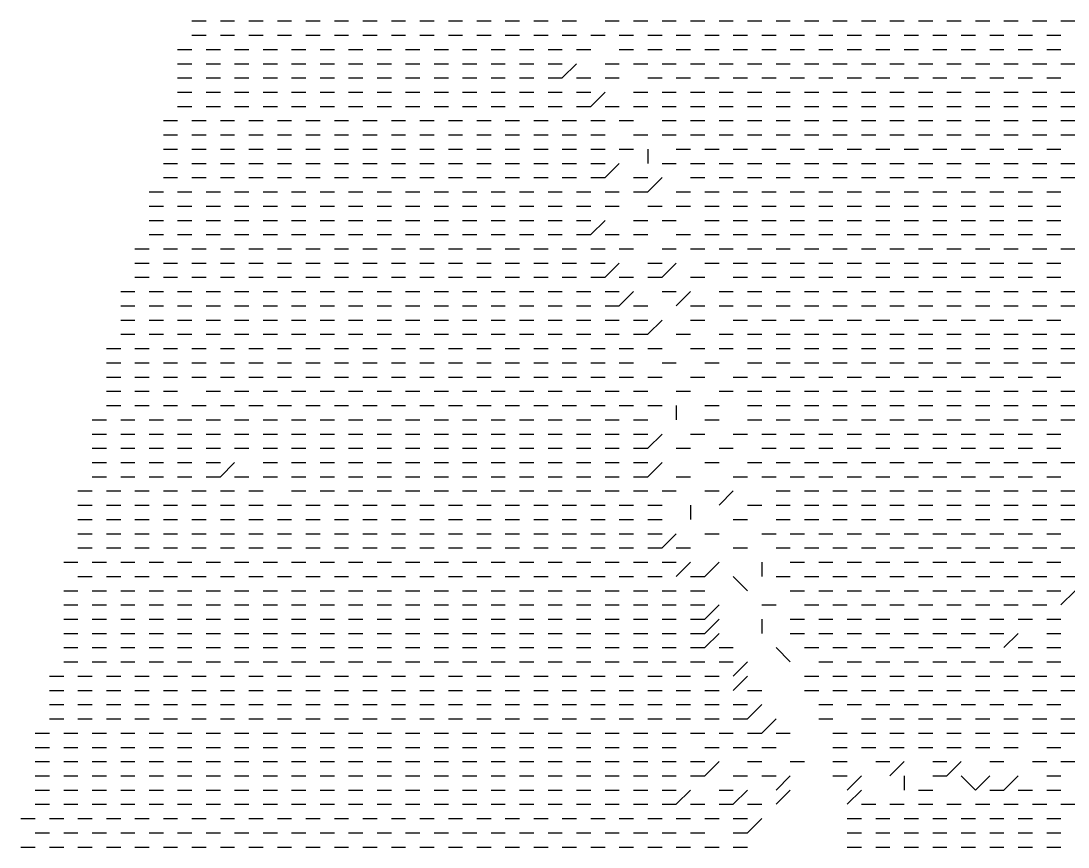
# Model space of a CAD drawing. Header units: metres. Extents: x 66 to 1116, y 3 to 705.
# Drawn here: x 66 to 286.5, y 3 to 177 of the extents above; entities that cross this region are included whole.
import ezdxf

# ---------------------------------------------------------------- set-up
doc = ezdxf.new("R2010")
doc.units = ezdxf.units.M

msp = doc.modelspace()

# ---------------------------------------------------------------- linework, layer by layer
at = {"color": 7}
for p, q in [((102, 177), (105, 177)), ((108, 177), (111, 177)), ((114, 177), (117, 177)), ((120, 177), (123, 177)), ((126, 177), (129, 177)), ((132, 177), (135, 177)), ((138, 177), (141, 177)), ((144, 177), (147, 177)), ((150, 177), (153, 177)), ((156, 177), (159, 177)), ((162, 177), (165, 177)), ((168, 177), (171, 177)), ((174, 177), (177, 177)), ((180, 177), (183, 177)), ((189, 177), (192, 177)), ((195, 177), (198, 177)), ((201, 177), (204, 177)), ((207, 177), (210, 177)), ((213, 177), (216, 177)), ((219, 177), (222, 177)), ((225, 177), (228, 177)), ((231, 177), (234, 177)), ((237, 177), (240, 177)), ((243, 177), (246, 177)), ((249, 177), (252, 177)), ((255, 177), (258, 177)), ((261, 177), (264, 177)), ((267, 177), (270, 177)), ((273, 177), (276, 177)), ((279, 177), (282, 177)), ((285, 177), (288, 177)), ((102, 174), (105, 174)), ((108, 174), (111, 174)), ((114, 174), (117, 174)), ((120, 174), (123, 174)), ((126, 174), (129, 174)), ((132, 174), (135, 174)), ((138, 174), (141, 174)), ((144, 174), (147, 174)), ((150, 174), (153, 174)), ((156, 174), (159, 174)), ((162, 174), (165, 174)), ((168, 174), (171, 174)), ((174, 174), (177, 174)), ((180, 174), (183, 174)), ((186, 174), (189, 174)), ((192, 174), (195, 174)), ((198, 174), (201, 174)), ((204, 174), (207, 174)), ((210, 174), (213, 174)), ((216, 174), (219, 174)), ((222, 174), (225, 174)), ((228, 174), (231, 174)), ((234, 174), (237, 174)), ((240, 174), (243, 174)), ((246, 174), (249, 174)), ((252, 174), (255, 174)), ((258, 174), (261, 174)), ((264, 174), (267, 174)), ((270, 174), (273, 174)), ((276, 174), (279, 174)), ((282, 174), (285, 174)), ((99, 171), (102, 171)), ((105, 171), (108, 171)), ((111, 171), (114, 171)), ((117, 171), (120, 171)), ((123, 171), (126, 171)), ((129, 171), (132, 171)), ((135, 171), (138, 171)), ((141, 171), (144, 171)), ((147, 171), (150, 171)), ((153, 171), (156, 171)), ((159, 171), (162, 171)), ((165, 171), (168, 171)), ((171, 171), (174, 171)), ((177, 171), (180, 171)), ((183, 171), (186, 171)), ((192, 171), (195, 171)), ((198, 171), (201, 171)), ((204, 171), (207, 171)), ((210, 171), (213, 171)), ((216, 171), (219, 171)), ((222, 171), (225, 171)), ((228, 171), (231, 171)), ((234, 171), (237, 171)), ((240, 171), (243, 171)), ((246, 171), (249, 171)), ((252, 171), (255, 171)), ((258, 171), (261, 171)), ((264, 171), (267, 171)), ((270, 171), (273, 171)), ((276, 171), (279, 171)), ((282, 171), (285, 171)), ((99, 168), (102, 168)), ((105, 168), (108, 168)), ((111, 168), (114, 168)), ((117, 168), (120, 168)), ((123, 168), (126, 168)), ((129, 168), (132, 168)), ((135, 168), (138, 168)), ((141, 168), (144, 168)), ((147, 168), (150, 168)), ((153, 168), (156, 168)), ((159, 168), (162, 168)), ((165, 168), (168, 168)), ((171, 168), (174, 168)), ((177, 168), (180, 168)), ((183, 168), (180, 165)), ((189, 168), (192, 168)), ((195, 168), (198, 168)), ((201, 168), (204, 168)), ((207, 168), (210, 168)), ((213, 168), (216, 168)), ((219, 168), (222, 168)), ((225, 168), (228, 168)), ((231, 168), (234, 168)), ((237, 168), (240, 168)), ((243, 168), (246, 168)), ((249, 168), (252, 168)), ((255, 168), (258, 168)), ((261, 168), (264, 168)), ((267, 168), (270, 168)), ((273, 168), (276, 168)), ((279, 168), (282, 168)), ((285, 168), (288, 168)), ((99, 165), (102, 165)), ((105, 165), (108, 165)), ((111, 165), (114, 165)), ((117, 165), (120, 165)), ((123, 165), (126, 165)), ((129, 165), (132, 165)), ((135, 165), (138, 165)), ((141, 165), (144, 165)), ((147, 165), (150, 165)), ((153, 165), (156, 165)), ((159, 165), (162, 165)), ((165, 165), (168, 165)), ((171, 165), (174, 165)), ((177, 165), (180, 165)), ((183, 165), (186, 165)), ((189, 165), (192, 165)), ((198, 165), (201, 165)), ((204, 165), (207, 165)), ((210, 165), (213, 165)), ((216, 165), (219, 165)), ((222, 165), (225, 165)), ((228, 165), (231, 165)), ((234, 165), (237, 165)), ((240, 165), (243, 165)), ((246, 165), (249, 165)), ((252, 165), (255, 165)), ((258, 165), (261, 165)), ((264, 165), (267, 165)), ((270, 165), (273, 165)), ((276, 165), (279, 165)), ((282, 165), (285, 165)), ((99, 162), (102, 162)), ((105, 162), (108, 162)), ((111, 162), (114, 162)), ((117, 162), (120, 162)), ((123, 162), (126, 162)), ((129, 162), (132, 162)), ((135, 162), (138, 162)), ((141, 162), (144, 162)), ((147, 162), (150, 162)), ((153, 162), (156, 162)), ((159, 162), (162, 162)), ((165, 162), (168, 162)), ((171, 162), (174, 162)), ((177, 162), (180, 162)), ((183, 162), (186, 162)), ((189, 162), (186, 159)), ((195, 162), (198, 162)), ((201, 162), (204, 162)), ((207, 162), (210, 162)), ((213, 162), (216, 162)), ((219, 162), (222, 162)), ((225, 162), (228, 162)), ((231, 162), (234, 162)), ((237, 162), (240, 162)), ((243, 162), (246, 162)), ((249, 162), (252, 162)), ((255, 162), (258, 162)), ((261, 162), (264, 162)), ((267, 162), (270, 162)), ((273, 162), (276, 162)), ((279, 162), (282, 162)), ((285, 162), (288, 162)), ((99, 159), (102, 159)), ((105, 159), (108, 159)), ((111, 159), (114, 159)), ((117, 159), (120, 159)), ((123, 159), (126, 159)), ((129, 159), (132, 159)), ((135, 159), (138, 159)), ((141, 159), (144, 159)), ((147, 159), (150, 159)), ((153, 159), (156, 159)), ((159, 159), (162, 159)), ((165, 159), (168, 159)), ((171, 159), (174, 159)), ((177, 159), (180, 159)), ((183, 159), (186, 159)), ((189, 159), (192, 159)), ((195, 159), (198, 159)), ((201, 159), (204, 159)), ((207, 159), (210, 159)), ((213, 159), (216, 159)), ((219, 159), (222, 159)), ((225, 159), (228, 159)), ((231, 159), (234, 159)), ((237, 159), (240, 159)), ((243, 159), (246, 159)), ((249, 159), (252, 159)), ((255, 159), (258, 159)), ((261, 159), (264, 159)), ((267, 159), (270, 159)), ((273, 159), (276, 159)), ((279, 159), (282, 159)), ((285, 159), (288, 159)), ((96, 156), (99, 156)), ((102, 156), (105, 156)), ((108, 156), (111, 156)), ((114, 156), (117, 156)), ((120, 156), (123, 156)), ((126, 156), (129, 156)), ((132, 156), (135, 156)), ((138, 156), (141, 156)), ((144, 156), (147, 156)), ((150, 156), (153, 156)), ((156, 156), (159, 156)), ((162, 156), (165, 156)), ((168, 156), (171, 156)), ((174, 156), (177, 156)), ((180, 156), (183, 156)), ((186, 156), (189, 156)), ((192, 156), (195, 156)), ((201, 156), (204, 156)), ((207, 156), (210, 156)), ((213, 156), (216, 156)), ((219, 156), (222, 156)), ((225, 156), (228, 156)), ((231, 156), (234, 156)), ((237, 156), (240, 156)), ((243, 156), (246, 156)), ((249, 156), (252, 156)), ((255, 156), (258, 156)), ((261, 156), (264, 156)), ((267, 156), (270, 156)), ((273, 156), (276, 156)), ((279, 156), (282, 156)), ((285, 156), (288, 156)), ((96, 153), (99, 153)), ((102, 153), (105, 153)), ((108, 153), (111, 153)), ((114, 153), (117, 153)), ((120, 153), (123, 153)), ((126, 153), (129, 153)), ((132, 153), (135, 153)), ((138, 153), (141, 153)), ((144, 153), (147, 153)), ((150, 153), (153, 153)), ((156, 153), (159, 153)), ((162, 153), (165, 153)), ((168, 153), (171, 153)), ((174, 153), (177, 153)), ((180, 153), (183, 153)), ((186, 153), (189, 153)), ((195, 153), (198, 153)), ((201, 153), (204, 153)), ((207, 153), (210, 153)), ((213, 153), (216, 153)), ((219, 153), (222, 153)), ((225, 153), (228, 153)), ((231, 153), (234, 153)), ((237, 153), (240, 153)), ((243, 153), (246, 153)), ((249, 153), (252, 153)), ((255, 153), (258, 153)), ((261, 153), (264, 153)), ((267, 153), (270, 153)), ((273, 153), (276, 153)), ((279, 153), (282, 153)), ((285, 153), (288, 153)), ((96, 150), (99, 150)), ((102, 150), (105, 150)), ((108, 150), (111, 150)), ((114, 150), (117, 150)), ((120, 150), (123, 150)), ((126, 150), (129, 150)), ((132, 150), (135, 150)), ((138, 150), (141, 150)), ((144, 150), (147, 150)), ((150, 150), (153, 150)), ((156, 150), (159, 150)), ((162, 150), (165, 150)), ((168, 150), (171, 150)), ((174, 150), (177, 150)), ((180, 150), (183, 150)), ((186, 150), (189, 150)), ((192, 150), (195, 150)), ((198, 150), (198, 147)), ((204, 150), (207, 150)), ((210, 150), (213, 150)), ((216, 150), (219, 150)), ((222, 150), (225, 150)), ((228, 150), (231, 150)), ((234, 150), (237, 150)), ((240, 150), (243, 150)), ((246, 150), (249, 150)), ((252, 150), (255, 150)), ((258, 150), (261, 150)), ((264, 150), (267, 150)), ((270, 150), (273, 150)), ((276, 150), (279, 150)), ((282, 150), (285, 150)), ((96, 147), (99, 147)), ((102, 147), (105, 147)), ((108, 147), (111, 147)), ((114, 147), (117, 147)), ((120, 147), (123, 147)), ((126, 147), (129, 147)), ((132, 147), (135, 147)), ((138, 147), (141, 147)), ((144, 147), (147, 147)), ((150, 147), (153, 147)), ((156, 147), (159, 147)), ((162, 147), (165, 147)), ((168, 147), (171, 147)), ((174, 147), (177, 147)), ((180, 147), (183, 147)), ((186, 147), (189, 147)), ((192, 147), (189, 144)), ((201, 147), (204, 147)), ((207, 147), (210, 147)), ((213, 147), (216, 147)), ((219, 147), (222, 147)), ((225, 147), (228, 147)), ((231, 147), (234, 147)), ((237, 147), (240, 147)), ((243, 147), (246, 147)), ((249, 147), (252, 147)), ((255, 147), (258, 147)), ((261, 147), (264, 147)), ((267, 147), (270, 147)), ((273, 147), (276, 147)), ((279, 147), (282, 147)), ((285, 147), (288, 147)), ((96, 144), (99, 144)), ((102, 144), (105, 144)), ((108, 144), (111, 144)), ((114, 144), (117, 144)), ((120, 144), (123, 144)), ((126, 144), (129, 144)), ((132, 144), (135, 144)), ((138, 144), (141, 144)), ((144, 144), (147, 144)), ((150, 144), (153, 144)), ((156, 144), (159, 144)), ((162, 144), (165, 144)), ((168, 144), (171, 144)), ((174, 144), (177, 144)), ((180, 144), (183, 144)), ((186, 144), (189, 144)), ((195, 144), (198, 144)), ((201, 144), (198, 141)), ((207, 144), (210, 144)), ((213, 144), (216, 144)), ((219, 144), (222, 144)), ((225, 144), (228, 144)), ((231, 144), (234, 144)), ((237, 144), (240, 144)), ((243, 144), (246, 144)), ((249, 144), (252, 144)), ((255, 144), (258, 144)), ((261, 144), (264, 144)), ((267, 144), (270, 144)), ((273, 144), (276, 144)), ((279, 144), (282, 144)), ((285, 144), (288, 144)), ((93, 141), (96, 141)), ((99, 141), (102, 141)), ((105, 141), (108, 141)), ((111, 141), (114, 141)), ((117, 141), (120, 141)), ((123, 141), (126, 141)), ((129, 141), (132, 141)), ((135, 141), (138, 141)), ((141, 141), (144, 141)), ((147, 141), (150, 141)), ((153, 141), (156, 141)), ((159, 141), (162, 141)), ((165, 141), (168, 141)), ((171, 141), (174, 141)), ((177, 141), (180, 141)), ((183, 141), (186, 141)), ((189, 141), (192, 141)), ((195, 141), (198, 141)), ((204, 141), (207, 141)), ((210, 141), (213, 141)), ((216, 141), (219, 141)), ((222, 141), (225, 141)), ((228, 141), (231, 141)), ((234, 141), (237, 141)), ((240, 141), (243, 141)), ((246, 141), (249, 141)), ((252, 141), (255, 141)), ((258, 141), (261, 141)), ((264, 141), (267, 141)), ((270, 141), (273, 141)), ((276, 141), (279, 141)), ((282, 141), (285, 141)), ((93, 138), (96, 138)), ((99, 138), (102, 138)), ((105, 138), (108, 138)), ((111, 138), (114, 138)), ((117, 138), (120, 138)), ((123, 138), (126, 138)), ((129, 138), (132, 138)), ((135, 138), (138, 138)), ((141, 138), (144, 138)), ((147, 138), (150, 138)), ((153, 138), (156, 138)), ((159, 138), (162, 138)), ((165, 138), (168, 138)), ((171, 138), (174, 138)), ((177, 138), (180, 138)), ((183, 138), (186, 138)), ((189, 138), (192, 138)), ((198, 138), (201, 138)), ((204, 138), (207, 138)), ((210, 138), (213, 138)), ((216, 138), (219, 138)), ((222, 138), (225, 138)), ((228, 138), (231, 138)), ((234, 138), (237, 138)), ((240, 138), (243, 138)), ((246, 138), (249, 138)), ((252, 138), (255, 138)), ((258, 138), (261, 138)), ((264, 138), (267, 138)), ((270, 138), (273, 138)), ((276, 138), (279, 138)), ((282, 138), (285, 138)), ((93, 135), (96, 135)), ((99, 135), (102, 135)), ((105, 135), (108, 135)), ((111, 135), (114, 135)), ((117, 135), (120, 135)), ((123, 135), (126, 135)), ((129, 135), (132, 135)), ((135, 135), (138, 135)), ((141, 135), (144, 135)), ((147, 135), (150, 135)), ((153, 135), (156, 135)), ((159, 135), (162, 135)), ((165, 135), (168, 135)), ((171, 135), (174, 135)), ((177, 135), (180, 135)), ((183, 135), (186, 135)), ((189, 135), (186, 132)), ((195, 135), (198, 135)), ((201, 135), (204, 135)), ((210, 135), (213, 135)), ((216, 135), (219, 135)), ((222, 135), (225, 135)), ((228, 135), (231, 135)), ((234, 135), (237, 135)), ((240, 135), (243, 135)), ((246, 135), (249, 135)), ((252, 135), (255, 135)), ((258, 135), (261, 135)), ((264, 135), (267, 135)), ((270, 135), (273, 135)), ((276, 135), (279, 135)), ((282, 135), (285, 135)), ((93, 132), (96, 132)), ((99, 132), (102, 132)), ((105, 132), (108, 132)), ((111, 132), (114, 132)), ((117, 132), (120, 132)), ((123, 132), (126, 132)), ((129, 132), (132, 132)), ((135, 132), (138, 132)), ((141, 132), (144, 132)), ((147, 132), (150, 132)), ((153, 132), (156, 132)), ((159, 132), (162, 132)), ((165, 132), (168, 132)), ((171, 132), (174, 132)), ((177, 132), (180, 132)), ((183, 132), (186, 132)), ((189, 132), (192, 132)), ((195, 132), (198, 132)), ((204, 132), (207, 132)), ((210, 132), (213, 132)), ((216, 132), (219, 132)), ((222, 132), (225, 132)), ((228, 132), (231, 132)), ((234, 132), (237, 132)), ((240, 132), (243, 132)), ((246, 132), (249, 132)), ((252, 132), (255, 132)), ((258, 132), (261, 132)), ((264, 132), (267, 132)), ((270, 132), (273, 132)), ((276, 132), (279, 132)), ((282, 132), (285, 132)), ((90, 129), (93, 129)), ((96, 129), (99, 129)), ((102, 129), (105, 129)), ((108, 129), (111, 129)), ((114, 129), (117, 129)), ((120, 129), (123, 129)), ((126, 129), (129, 129)), ((132, 129), (135, 129)), ((138, 129), (141, 129)), ((144, 129), (147, 129)), ((150, 129), (153, 129)), ((156, 129), (159, 129)), ((162, 129), (165, 129)), ((168, 129), (171, 129)), ((174, 129), (177, 129)), ((180, 129), (183, 129)), ((186, 129), (189, 129)), ((192, 129), (195, 129)), ((201, 129), (204, 129)), ((207, 129), (210, 129)), ((213, 129), (216, 129)), ((219, 129), (222, 129)), ((225, 129), (228, 129)), ((231, 129), (234, 129)), ((237, 129), (240, 129)), ((243, 129), (246, 129)), ((249, 129), (252, 129)), ((255, 129), (258, 129)), ((261, 129), (264, 129)), ((267, 129), (270, 129)), ((273, 129), (276, 129)), ((279, 129), (282, 129)), ((285, 129), (288, 129)), ((90, 126), (93, 126)), ((96, 126), (99, 126)), ((102, 126), (105, 126)), ((108, 126), (111, 126)), ((114, 126), (117, 126)), ((120, 126), (123, 126)), ((126, 126), (129, 126)), ((132, 126), (135, 126)), ((138, 126), (141, 126)), ((144, 126), (147, 126)), ((150, 126), (153, 126)), ((156, 126), (159, 126)), ((162, 126), (165, 126)), ((168, 126), (171, 126)), ((174, 126), (177, 126)), ((180, 126), (183, 126)), ((186, 126), (189, 126)), ((192, 126), (189, 123)), ((198, 126), (201, 126)), ((204, 126), (201, 123)), ((210, 126), (213, 126)), ((216, 126), (219, 126)), ((222, 126), (225, 126)), ((228, 126), (231, 126)), ((234, 126), (237, 126)), ((240, 126), (243, 126)), ((246, 126), (249, 126)), ((252, 126), (255, 126)), ((258, 126), (261, 126)), ((264, 126), (267, 126)), ((270, 126), (273, 126)), ((276, 126), (279, 126)), ((282, 126), (285, 126)), ((90, 123), (93, 123)), ((96, 123), (99, 123)), ((102, 123), (105, 123)), ((108, 123), (111, 123)), ((114, 123), (117, 123)), ((120, 123), (123, 123)), ((126, 123), (129, 123)), ((132, 123), (135, 123)), ((138, 123), (141, 123)), ((144, 123), (147, 123)), ((150, 123), (153, 123)), ((156, 123), (159, 123)), ((162, 123), (165, 123)), ((168, 123), (171, 123)), ((174, 123), (177, 123)), ((180, 123), (183, 123)), ((186, 123), (189, 123)), ((192, 123), (195, 123)), ((198, 123), (201, 123)), ((207, 123), (210, 123)), ((216, 123), (219, 123)), ((222, 123), (225, 123)), ((228, 123), (231, 123)), ((234, 123), (237, 123)), ((240, 123), (243, 123)), ((246, 123), (249, 123)), ((252, 123), (255, 123)), ((258, 123), (261, 123)), ((264, 123), (267, 123)), ((270, 123), (273, 123)), ((276, 123), (279, 123)), ((282, 123), (285, 123)), ((87, 120), (90, 120)), ((93, 120), (96, 120)), ((99, 120), (102, 120)), ((105, 120), (108, 120)), ((111, 120), (114, 120)), ((117, 120), (120, 120)), ((123, 120), (126, 120)), ((129, 120), (132, 120)), ((135, 120), (138, 120)), ((141, 120), (144, 120)), ((147, 120), (150, 120)), ((153, 120), (156, 120)), ((159, 120), (162, 120)), ((165, 120), (168, 120)), ((171, 120), (174, 120)), ((177, 120), (180, 120)), ((183, 120), (186, 120)), ((189, 120), (192, 120)), ((195, 120), (192, 117)), ((201, 120), (204, 120)), ((207, 120), (204, 117)), ((213, 120), (216, 120)), ((219, 120), (222, 120)), ((225, 120), (228, 120)), ((231, 120), (234, 120)), ((237, 120), (240, 120)), ((243, 120), (246, 120)), ((249, 120), (252, 120)), ((255, 120), (258, 120)), ((261, 120), (264, 120)), ((267, 120), (270, 120)), ((273, 120), (276, 120)), ((279, 120), (282, 120)), ((285, 120), (288, 120)), ((87, 117), (90, 117)), ((93, 117), (96, 117)), ((99, 117), (102, 117)), ((105, 117), (108, 117)), ((111, 117), (114, 117)), ((117, 117), (120, 117)), ((123, 117), (126, 117)), ((129, 117), (132, 117)), ((135, 117), (138, 117)), ((141, 117), (144, 117)), ((147, 117), (150, 117)), ((153, 117), (156, 117)), ((159, 117), (162, 117)), ((165, 117), (168, 117)), ((171, 117), (174, 117)), ((177, 117), (180, 117)), ((183, 117), (186, 117)), ((189, 117), (192, 117)), ((195, 117), (198, 117)), ((207, 117), (210, 117)), ((213, 117), (216, 117)), ((219, 117), (222, 117)), ((225, 117), (228, 117)), ((231, 117), (234, 117)), ((237, 117), (240, 117)), ((243, 117), (246, 117)), ((249, 117), (252, 117)), ((255, 117), (258, 117)), ((261, 117), (264, 117)), ((267, 117), (270, 117)), ((273, 117), (276, 117)), ((279, 117), (282, 117)), ((285, 117), (288, 117)), ((87, 114), (90, 114)), ((93, 114), (96, 114)), ((99, 114), (102, 114)), ((105, 114), (108, 114)), ((111, 114), (114, 114)), ((117, 114), (120, 114)), ((123, 114), (126, 114)), ((129, 114), (132, 114)), ((135, 114), (138, 114)), ((141, 114), (144, 114)), ((147, 114), (150, 114)), ((153, 114), (156, 114)), ((159, 114), (162, 114)), ((165, 114), (168, 114)), ((171, 114), (174, 114)), ((177, 114), (180, 114)), ((183, 114), (186, 114)), ((189, 114), (192, 114)), ((195, 114), (198, 114)), ((201, 114), (198, 111)), ((207, 114), (210, 114)), ((216, 114), (219, 114)), ((222, 114), (225, 114)), ((228, 114), (231, 114)), ((234, 114), (237, 114)), ((240, 114), (243, 114)), ((246, 114), (249, 114)), ((252, 114), (255, 114)), ((258, 114), (261, 114)), ((264, 114), (267, 114)), ((270, 114), (273, 114)), ((276, 114), (279, 114)), ((282, 114), (285, 114)), ((87, 111), (90, 111)), ((93, 111), (96, 111)), ((99, 111), (102, 111)), ((105, 111), (108, 111)), ((111, 111), (114, 111)), ((117, 111), (120, 111)), ((123, 111), (126, 111)), ((129, 111), (132, 111)), ((135, 111), (138, 111)), ((141, 111), (144, 111)), ((147, 111), (150, 111)), ((153, 111), (156, 111)), ((159, 111), (162, 111)), ((165, 111), (168, 111)), ((171, 111), (174, 111)), ((177, 111), (180, 111)), ((183, 111), (186, 111)), ((189, 111), (192, 111)), ((195, 111), (198, 111)), ((204, 111), (207, 111)), ((213, 111), (216, 111)), ((219, 111), (222, 111)), ((225, 111), (228, 111)), ((231, 111), (234, 111)), ((237, 111), (240, 111)), ((243, 111), (246, 111)), ((249, 111), (252, 111)), ((255, 111), (258, 111)), ((261, 111), (264, 111)), ((267, 111), (270, 111)), ((273, 111), (276, 111)), ((279, 111), (282, 111)), ((285, 111), (288, 111)), ((84, 108), (87, 108)), ((90, 108), (93, 108)), ((96, 108), (99, 108)), ((102, 108), (105, 108)), ((108, 108), (111, 108)), ((114, 108), (117, 108)), ((120, 108), (123, 108)), ((126, 108), (129, 108)), ((132, 108), (135, 108)), ((138, 108), (141, 108)), ((144, 108), (147, 108)), ((150, 108), (153, 108)), ((156, 108), (159, 108)), ((162, 108), (165, 108)), ((168, 108), (171, 108)), ((174, 108), (177, 108)), ((180, 108), (183, 108)), ((186, 108), (189, 108)), ((192, 108), (195, 108)), ((198, 108), (201, 108)), ((207, 108), (210, 108)), ((213, 108), (216, 108)), ((219, 108), (222, 108)), ((225, 108), (228, 108)), ((231, 108), (234, 108)), ((237, 108), (240, 108)), ((243, 108), (246, 108)), ((249, 108), (252, 108)), ((255, 108), (258, 108)), ((261, 108), (264, 108)), ((267, 108), (270, 108)), ((273, 108), (276, 108)), ((279, 108), (282, 108)), ((285, 108), (288, 108)), ((84, 105), (87, 105)), ((90, 105), (93, 105)), ((96, 105), (99, 105)), ((102, 105), (105, 105)), ((108, 105), (111, 105)), ((114, 105), (117, 105)), ((120, 105), (123, 105)), ((126, 105), (129, 105)), ((132, 105), (135, 105)), ((138, 105), (141, 105)), ((144, 105), (147, 105)), ((150, 105), (153, 105)), ((156, 105), (159, 105)), ((162, 105), (165, 105)), ((168, 105), (171, 105)), ((174, 105), (177, 105)), ((180, 105), (183, 105)), ((186, 105), (189, 105)), ((192, 105), (195, 105)), ((201, 105), (204, 105)), ((210, 105), (213, 105)), ((219, 105), (222, 105)), ((225, 105), (228, 105)), ((231, 105), (234, 105)), ((237, 105), (240, 105)), ((243, 105), (246, 105)), ((249, 105), (252, 105)), ((255, 105), (258, 105)), ((261, 105), (264, 105)), ((267, 105), (270, 105)), ((273, 105), (276, 105)), ((279, 105), (282, 105)), ((285, 105), (288, 105)), ((84, 102), (87, 102)), ((90, 102), (93, 102)), ((96, 102), (99, 102)), ((102, 102), (105, 102)), ((108, 102), (111, 102)), ((114, 102), (117, 102)), ((120, 102), (123, 102)), ((126, 102), (129, 102)), ((132, 102), (135, 102)), ((138, 102), (141, 102)), ((144, 102), (147, 102)), ((150, 102), (153, 102)), ((156, 102), (159, 102)), ((162, 102), (165, 102)), ((168, 102), (171, 102)), ((174, 102), (177, 102)), ((180, 102), (183, 102)), ((186, 102), (189, 102)), ((192, 102), (195, 102)), ((198, 102), (201, 102)), ((207, 102), (210, 102)), ((216, 102), (219, 102)), ((222, 102), (225, 102)), ((228, 102), (231, 102)), ((234, 102), (237, 102)), ((240, 102), (243, 102)), ((246, 102), (249, 102)), ((252, 102), (255, 102)), ((258, 102), (261, 102)), ((264, 102), (267, 102)), ((270, 102), (273, 102)), ((276, 102), (279, 102)), ((282, 102), (285, 102)), ((84, 99), (87, 99)), ((90, 99), (93, 99)), ((96, 99), (99, 99)), ((105, 99), (108, 99)), ((111, 99), (114, 99)), ((117, 99), (120, 99)), ((123, 99), (126, 99)), ((129, 99), (132, 99)), ((135, 99), (138, 99)), ((141, 99), (144, 99)), ((147, 99), (150, 99)), ((153, 99), (156, 99)), ((159, 99), (162, 99)), ((165, 99), (168, 99)), ((171, 99), (174, 99)), ((177, 99), (180, 99)), ((183, 99), (186, 99)), ((189, 99), (192, 99)), ((195, 99), (198, 99)), ((204, 99), (207, 99)), ((213, 99), (216, 99)), ((219, 99), (222, 99)), ((225, 99), (228, 99)), ((231, 99), (234, 99)), ((237, 99), (240, 99)), ((243, 99), (246, 99)), ((249, 99), (252, 99)), ((255, 99), (258, 99)), ((261, 99), (264, 99)), ((267, 99), (270, 99)), ((273, 99), (276, 99)), ((279, 99), (282, 99)), ((285, 99), (288, 99)), ((84, 96), (87, 96)), ((90, 96), (93, 96)), ((96, 96), (99, 96)), ((102, 96), (105, 96)), ((108, 96), (111, 96)), ((114, 96), (117, 96)), ((120, 96), (123, 96)), ((126, 96), (129, 96)), ((132, 96), (135, 96)), ((138, 96), (141, 96)), ((144, 96), (147, 96)), ((150, 96), (153, 96)), ((156, 96), (159, 96)), ((162, 96), (165, 96)), ((168, 96), (171, 96)), ((174, 96), (177, 96)), ((180, 96), (183, 96)), ((186, 96), (189, 96)), ((192, 96), (195, 96)), ((198, 96), (201, 96)), ((204, 96), (204, 93)), ((210, 96), (213, 96)), ((219, 96), (222, 96)), ((225, 96), (228, 96)), ((231, 96), (234, 96)), ((237, 96), (240, 96)), ((243, 96), (246, 96)), ((249, 96), (252, 96)), ((255, 96), (258, 96)), ((261, 96), (264, 96)), ((267, 96), (270, 96)), ((273, 96), (276, 96)), ((279, 96), (282, 96)), ((285, 96), (288, 96)), ((81, 93), (84, 93)), ((87, 93), (90, 93)), ((93, 93), (96, 93)), ((99, 93), (102, 93)), ((105, 93), (108, 93)), ((111, 93), (114, 93)), ((117, 93), (120, 93)), ((123, 93), (126, 93)), ((129, 93), (132, 93)), ((135, 93), (138, 93)), ((141, 93), (144, 93)), ((147, 93), (150, 93)), ((153, 93), (156, 93)), ((159, 93), (162, 93)), ((165, 93), (168, 93)), ((171, 93), (174, 93)), ((177, 93), (180, 93)), ((183, 93), (186, 93)), ((189, 93), (192, 93)), ((195, 93), (198, 93)), ((210, 93), (213, 93)), ((219, 93), (222, 93)), ((225, 93), (228, 93)), ((231, 93), (234, 93)), ((237, 93), (240, 93)), ((243, 93), (246, 93)), ((249, 93), (252, 93)), ((255, 93), (258, 93)), ((261, 93), (264, 93)), ((267, 93), (270, 93)), ((273, 93), (276, 93)), ((279, 93), (282, 93)), ((285, 93), (288, 93)), ((81, 90), (84, 90)), ((87, 90), (90, 90)), ((93, 90), (96, 90)), ((99, 90), (102, 90)), ((105, 90), (108, 90)), ((111, 90), (114, 90)), ((117, 90), (120, 90)), ((123, 90), (126, 90)), ((129, 90), (132, 90)), ((135, 90), (138, 90)), ((141, 90), (144, 90)), ((147, 90), (150, 90)), ((153, 90), (156, 90)), ((159, 90), (162, 90)), ((165, 90), (168, 90)), ((171, 90), (174, 90)), ((177, 90), (180, 90)), ((183, 90), (186, 90)), ((189, 90), (192, 90)), ((195, 90), (198, 90)), ((201, 90), (198, 87)), ((207, 90), (210, 90)), ((216, 90), (219, 90)), ((222, 90), (225, 90)), ((228, 90), (231, 90)), ((234, 90), (237, 90)), ((240, 90), (243, 90)), ((246, 90), (249, 90)), ((252, 90), (255, 90)), ((258, 90), (261, 90)), ((264, 90), (267, 90)), ((270, 90), (273, 90)), ((276, 90), (279, 90)), ((282, 90), (285, 90)), ((81, 87), (84, 87)), ((87, 87), (90, 87)), ((93, 87), (96, 87)), ((99, 87), (102, 87)), ((105, 87), (108, 87)), ((111, 87), (114, 87)), ((117, 87), (120, 87)), ((123, 87), (126, 87)), ((129, 87), (132, 87)), ((135, 87), (138, 87)), ((141, 87), (144, 87)), ((147, 87), (150, 87)), ((153, 87), (156, 87)), ((159, 87), (162, 87)), ((165, 87), (168, 87)), ((171, 87), (174, 87)), ((177, 87), (180, 87)), ((183, 87), (186, 87)), ((189, 87), (192, 87)), ((195, 87), (198, 87)), ((204, 87), (207, 87)), ((213, 87), (216, 87)), ((222, 87), (225, 87)), ((228, 87), (231, 87)), ((234, 87), (237, 87)), ((240, 87), (243, 87)), ((246, 87), (249, 87)), ((252, 87), (255, 87)), ((258, 87), (261, 87)), ((264, 87), (267, 87)), ((270, 87), (273, 87)), ((276, 87), (279, 87)), ((282, 87), (285, 87)), ((81, 84), (84, 84)), ((87, 84), (90, 84)), ((93, 84), (96, 84)), ((99, 84), (102, 84)), ((105, 84), (108, 84)), ((111, 84), (108, 81)), ((117, 84), (120, 84)), ((123, 84), (126, 84)), ((129, 84), (132, 84)), ((135, 84), (138, 84)), ((141, 84), (144, 84)), ((147, 84), (150, 84)), ((153, 84), (156, 84)), ((159, 84), (162, 84)), ((165, 84), (168, 84)), ((171, 84), (174, 84)), ((177, 84), (180, 84)), ((183, 84), (186, 84)), ((189, 84), (192, 84)), ((195, 84), (198, 84)), ((201, 84), (198, 81)), ((210, 84), (213, 84)), ((219, 84), (222, 84)), ((225, 84), (228, 84)), ((231, 84), (234, 84)), ((237, 84), (240, 84)), ((243, 84), (246, 84)), ((249, 84), (252, 84)), ((255, 84), (258, 84)), ((261, 84), (264, 84)), ((267, 84), (270, 84)), ((273, 84), (276, 84)), ((279, 84), (282, 84)), ((285, 84), (288, 84)), ((81, 81), (84, 81)), ((87, 81), (90, 81)), ((93, 81), (96, 81)), ((99, 81), (102, 81)), ((105, 81), (108, 81)), ((111, 81), (114, 81)), ((117, 81), (120, 81)), ((123, 81), (126, 81)), ((129, 81), (132, 81)), ((135, 81), (138, 81)), ((141, 81), (144, 81)), ((147, 81), (150, 81)), ((153, 81), (156, 81)), ((159, 81), (162, 81)), ((165, 81), (168, 81)), ((171, 81), (174, 81)), ((177, 81), (180, 81)), ((183, 81), (186, 81)), ((189, 81), (192, 81)), ((195, 81), (198, 81)), ((204, 81), (207, 81)), ((216, 81), (219, 81)), ((222, 81), (225, 81)), ((228, 81), (231, 81)), ((234, 81), (237, 81)), ((240, 81), (243, 81)), ((246, 81), (249, 81)), ((252, 81), (255, 81)), ((258, 81), (261, 81)), ((264, 81), (267, 81)), ((270, 81), (273, 81)), ((276, 81), (279, 81)), ((282, 81), (285, 81)), ((78, 78), (81, 78)), ((84, 78), (87, 78)), ((90, 78), (93, 78)), ((96, 78), (99, 78)), ((102, 78), (105, 78)), ((108, 78), (111, 78)), ((114, 78), (117, 78)), ((123, 78), (126, 78)), ((129, 78), (132, 78)), ((135, 78), (138, 78)), ((141, 78), (144, 78)), ((147, 78), (150, 78)), ((153, 78), (156, 78)), ((159, 78), (162, 78)), ((165, 78), (168, 78)), ((171, 78), (174, 78)), ((177, 78), (180, 78)), ((183, 78), (186, 78)), ((189, 78), (192, 78)), ((195, 78), (198, 78)), ((201, 78), (204, 78)), ((210, 78), (213, 78)), ((216, 78), (213, 75)), ((225, 78), (228, 78)), ((231, 78), (234, 78)), ((237, 78), (240, 78)), ((243, 78), (246, 78)), ((249, 78), (252, 78)), ((255, 78), (258, 78)), ((261, 78), (264, 78)), ((267, 78), (270, 78)), ((273, 78), (276, 78)), ((279, 78), (282, 78)), ((285, 78), (288, 78)), ((78, 75), (81, 75)), ((84, 75), (87, 75)), ((90, 75), (93, 75)), ((96, 75), (99, 75)), ((102, 75), (105, 75)), ((108, 75), (111, 75)), ((114, 75), (117, 75)), ((120, 75), (123, 75)), ((126, 75), (129, 75)), ((132, 75), (135, 75)), ((138, 75), (141, 75)), ((144, 75), (147, 75)), ((150, 75), (153, 75)), ((156, 75), (159, 75)), ((162, 75), (165, 75)), ((168, 75), (171, 75)), ((174, 75), (177, 75)), ((180, 75), (183, 75)), ((186, 75), (189, 75)), ((192, 75), (195, 75)), ((198, 75), (201, 75)), ((207, 75), (207, 72)), ((219, 75), (222, 75)), ((225, 75), (228, 75)), ((231, 75), (234, 75)), ((237, 75), (240, 75)), ((243, 75), (246, 75)), ((249, 75), (252, 75)), ((255, 75), (258, 75)), ((261, 75), (264, 75)), ((267, 75), (270, 75)), ((273, 75), (276, 75)), ((279, 75), (282, 75)), ((285, 75), (288, 75)), ((78, 72), (81, 72)), ((84, 72), (87, 72)), ((90, 72), (93, 72)), ((96, 72), (99, 72)), ((102, 72), (105, 72)), ((108, 72), (111, 72)), ((114, 72), (117, 72)), ((120, 72), (123, 72)), ((126, 72), (129, 72)), ((132, 72), (135, 72)), ((138, 72), (141, 72)), ((144, 72), (147, 72)), ((150, 72), (153, 72)), ((156, 72), (159, 72)), ((162, 72), (165, 72)), ((168, 72), (171, 72)), ((174, 72), (177, 72)), ((180, 72), (183, 72)), ((186, 72), (189, 72)), ((192, 72), (195, 72)), ((198, 72), (201, 72)), ((216, 72), (219, 72)), ((225, 72), (228, 72)), ((231, 72), (234, 72)), ((237, 72), (240, 72)), ((243, 72), (246, 72)), ((249, 72), (252, 72)), ((255, 72), (258, 72)), ((261, 72), (264, 72)), ((267, 72), (270, 72)), ((273, 72), (276, 72)), ((279, 72), (282, 72)), ((285, 72), (288, 72)), ((78, 69), (81, 69)), ((84, 69), (87, 69)), ((90, 69), (93, 69)), ((96, 69), (99, 69)), ((102, 69), (105, 69)), ((108, 69), (111, 69)), ((114, 69), (117, 69)), ((120, 69), (123, 69)), ((126, 69), (129, 69)), ((132, 69), (135, 69)), ((138, 69), (141, 69)), ((144, 69), (147, 69)), ((150, 69), (153, 69)), ((156, 69), (159, 69)), ((162, 69), (165, 69)), ((168, 69), (171, 69)), ((174, 69), (177, 69)), ((180, 69), (183, 69)), ((186, 69), (189, 69)), ((192, 69), (195, 69)), ((198, 69), (201, 69)), ((204, 69), (201, 66)), ((210, 69), (213, 69)), ((222, 69), (225, 69)), ((228, 69), (231, 69)), ((234, 69), (237, 69)), ((240, 69), (243, 69)), ((246, 69), (249, 69)), ((252, 69), (255, 69)), ((258, 69), (261, 69)), ((264, 69), (267, 69)), ((270, 69), (273, 69)), ((276, 69), (279, 69)), ((282, 69), (285, 69)), ((78, 66), (81, 66)), ((84, 66), (87, 66)), ((90, 66), (93, 66)), ((96, 66), (99, 66)), ((102, 66), (105, 66)), ((108, 66), (111, 66)), ((114, 66), (117, 66)), ((120, 66), (123, 66)), ((126, 66), (129, 66)), ((132, 66), (135, 66)), ((138, 66), (141, 66)), ((144, 66), (147, 66)), ((150, 66), (153, 66)), ((156, 66), (159, 66)), ((162, 66), (165, 66)), ((168, 66), (171, 66)), ((174, 66), (177, 66)), ((180, 66), (183, 66)), ((186, 66), (189, 66)), ((192, 66), (195, 66)), ((198, 66), (201, 66)), ((204, 66), (207, 66)), ((216, 66), (219, 66)), ((225, 66), (228, 66)), ((231, 66), (234, 66)), ((237, 66), (240, 66)), ((243, 66), (246, 66)), ((249, 66), (252, 66)), ((255, 66), (258, 66)), ((261, 66), (264, 66)), ((267, 66), (270, 66)), ((273, 66), (276, 66)), ((279, 66), (282, 66)), ((285, 66), (288, 66)), ((75, 63), (78, 63)), ((81, 63), (84, 63)), ((87, 63), (90, 63)), ((93, 63), (96, 63)), ((99, 63), (102, 63)), ((105, 63), (108, 63)), ((111, 63), (114, 63)), ((117, 63), (120, 63)), ((123, 63), (126, 63)), ((129, 63), (132, 63)), ((135, 63), (138, 63)), ((141, 63), (144, 63)), ((147, 63), (150, 63)), ((153, 63), (156, 63)), ((159, 63), (162, 63)), ((165, 63), (168, 63)), ((171, 63), (174, 63)), ((177, 63), (180, 63)), ((183, 63), (186, 63)), ((189, 63), (192, 63)), ((195, 63), (198, 63)), ((201, 63), (204, 63)), ((207, 63), (204, 60)), ((213, 63), (210, 60)), ((222, 63), (222, 60)), ((228, 63), (231, 63)), ((234, 63), (237, 63)), ((240, 63), (243, 63)), ((246, 63), (249, 63)), ((252, 63), (255, 63)), ((258, 63), (261, 63)), ((264, 63), (267, 63)), ((270, 63), (273, 63)), ((276, 63), (279, 63)), ((282, 63), (285, 63)), ((78, 60), (81, 60)), ((84, 60), (87, 60)), ((90, 60), (93, 60)), ((96, 60), (99, 60)), ((102, 60), (105, 60)), ((108, 60), (111, 60)), ((114, 60), (117, 60)), ((120, 60), (123, 60)), ((126, 60), (129, 60)), ((132, 60), (135, 60)), ((138, 60), (141, 60)), ((144, 60), (147, 60)), ((150, 60), (153, 60)), ((156, 60), (159, 60)), ((162, 60), (165, 60)), ((168, 60), (171, 60)), ((174, 60), (177, 60)), ((180, 60), (183, 60)), ((186, 60), (189, 60)), ((192, 60), (195, 60)), ((198, 60), (201, 60)), ((207, 60), (210, 60)), ((216, 60), (219, 57)), ((225, 60), (228, 60)), ((231, 60), (234, 60)), ((237, 60), (240, 60)), ((243, 60), (246, 60)), ((249, 60), (252, 60)), ((255, 60), (258, 60)), ((261, 60), (264, 60)), ((267, 60), (270, 60)), ((273, 60), (276, 60)), ((279, 60), (282, 60)), ((285, 60), (288, 60)), ((75, 57), (78, 57)), ((81, 57), (84, 57)), ((87, 57), (90, 57)), ((93, 57), (96, 57)), ((99, 57), (102, 57)), ((105, 57), (108, 57)), ((111, 57), (114, 57)), ((117, 57), (120, 57)), ((123, 57), (126, 57)), ((129, 57), (132, 57)), ((135, 57), (138, 57)), ((141, 57), (144, 57)), ((147, 57), (150, 57)), ((153, 57), (156, 57)), ((159, 57), (162, 57)), ((165, 57), (168, 57)), ((171, 57), (174, 57)), ((177, 57), (180, 57)), ((183, 57), (186, 57)), ((189, 57), (192, 57)), ((195, 57), (198, 57)), ((201, 57), (204, 57)), ((207, 57), (210, 57)), ((228, 57), (231, 57)), ((234, 57), (237, 57)), ((240, 57), (243, 57)), ((246, 57), (249, 57)), ((252, 57), (255, 57)), ((258, 57), (261, 57)), ((264, 57), (267, 57)), ((270, 57), (273, 57)), ((276, 57), (279, 57)), ((282, 57), (285, 57)), ((288, 57), (285, 54)), ((75, 54), (78, 54)), ((81, 54), (84, 54)), ((87, 54), (90, 54)), ((93, 54), (96, 54)), ((99, 54), (102, 54)), ((105, 54), (108, 54)), ((111, 54), (114, 54)), ((117, 54), (120, 54)), ((123, 54), (126, 54)), ((129, 54), (132, 54)), ((135, 54), (138, 54)), ((141, 54), (144, 54)), ((147, 54), (150, 54)), ((153, 54), (156, 54)), ((159, 54), (162, 54)), ((165, 54), (168, 54)), ((171, 54), (174, 54)), ((177, 54), (180, 54)), ((183, 54), (186, 54)), ((189, 54), (192, 54)), ((195, 54), (198, 54)), ((201, 54), (204, 54)), ((207, 54), (210, 54)), ((213, 54), (210, 51)), ((222, 54), (225, 54)), ((231, 54), (234, 54)), ((237, 54), (240, 54)), ((243, 54), (246, 54)), ((249, 54), (252, 54)), ((255, 54), (258, 54)), ((261, 54), (264, 54)), ((267, 54), (270, 54)), ((273, 54), (276, 54)), ((279, 54), (282, 54)), ((75, 51), (78, 51)), ((81, 51), (84, 51)), ((87, 51), (90, 51)), ((93, 51), (96, 51)), ((99, 51), (102, 51)), ((105, 51), (108, 51)), ((111, 51), (114, 51)), ((117, 51), (120, 51)), ((123, 51), (126, 51)), ((129, 51), (132, 51)), ((135, 51), (138, 51)), ((141, 51), (144, 51)), ((147, 51), (150, 51)), ((153, 51), (156, 51)), ((159, 51), (162, 51)), ((165, 51), (168, 51)), ((171, 51), (174, 51)), ((177, 51), (180, 51)), ((183, 51), (186, 51)), ((189, 51), (192, 51)), ((195, 51), (198, 51)), ((201, 51), (204, 51)), ((207, 51), (210, 51)), ((213, 51), (210, 48)), ((222, 51), (222, 48)), ((228, 51), (231, 51)), ((234, 51), (237, 51)), ((240, 51), (243, 51)), ((246, 51), (249, 51)), ((252, 51), (255, 51)), ((258, 51), (261, 51)), ((264, 51), (267, 51)), ((270, 51), (273, 51)), ((276, 51), (279, 51)), ((282, 51), (285, 51)), ((75, 48), (78, 48)), ((81, 48), (84, 48)), ((87, 48), (90, 48)), ((93, 48), (96, 48)), ((99, 48), (102, 48)), ((105, 48), (108, 48)), ((111, 48), (114, 48)), ((117, 48), (120, 48)), ((123, 48), (126, 48)), ((129, 48), (132, 48)), ((135, 48), (138, 48)), ((141, 48), (144, 48)), ((147, 48), (150, 48)), ((153, 48), (156, 48)), ((159, 48), (162, 48)), ((165, 48), (168, 48)), ((171, 48), (174, 48)), ((177, 48), (180, 48)), ((183, 48), (186, 48)), ((189, 48), (192, 48)), ((195, 48), (198, 48)), ((201, 48), (204, 48)), ((207, 48), (210, 48)), ((213, 48), (210, 45)), ((228, 48), (231, 48)), ((234, 48), (237, 48)), ((240, 48), (243, 48)), ((246, 48), (249, 48)), ((252, 48), (255, 48)), ((258, 48), (261, 48)), ((264, 48), (267, 48)), ((270, 48), (273, 48)), ((276, 48), (273, 45)), ((282, 48), (285, 48)), ((75, 45), (78, 45)), ((81, 45), (84, 45)), ((87, 45), (90, 45)), ((93, 45), (96, 45)), ((99, 45), (102, 45)), ((105, 45), (108, 45)), ((111, 45), (114, 45)), ((117, 45), (120, 45)), ((123, 45), (126, 45)), ((129, 45), (132, 45)), ((135, 45), (138, 45)), ((141, 45), (144, 45)), ((147, 45), (150, 45)), ((153, 45), (156, 45)), ((159, 45), (162, 45)), ((165, 45), (168, 45)), ((171, 45), (174, 45)), ((177, 45), (180, 45)), ((183, 45), (186, 45)), ((189, 45), (192, 45)), ((195, 45), (198, 45)), ((201, 45), (204, 45)), ((207, 45), (210, 45)), ((213, 45), (216, 45)), ((225, 45), (228, 42)), ((231, 45), (234, 45)), ((237, 45), (240, 45)), ((243, 45), (246, 45)), ((249, 45), (252, 45)), ((255, 45), (258, 45)), ((261, 45), (264, 45)), ((267, 45), (270, 45)), ((276, 45), (279, 45)), ((282, 45), (285, 45)), ((75, 42), (78, 42)), ((81, 42), (84, 42)), ((87, 42), (90, 42)), ((93, 42), (96, 42)), ((99, 42), (102, 42)), ((105, 42), (108, 42)), ((111, 42), (114, 42)), ((117, 42), (120, 42)), ((123, 42), (126, 42)), ((129, 42), (132, 42)), ((135, 42), (138, 42)), ((141, 42), (144, 42)), ((147, 42), (150, 42)), ((153, 42), (156, 42)), ((159, 42), (162, 42)), ((165, 42), (168, 42)), ((171, 42), (174, 42)), ((177, 42), (180, 42)), ((183, 42), (186, 42)), ((189, 42), (192, 42)), ((195, 42), (198, 42)), ((201, 42), (204, 42)), ((207, 42), (210, 42)), ((213, 42), (216, 42)), ((219, 42), (216, 39)), ((234, 42), (237, 42)), ((240, 42), (243, 42)), ((246, 42), (249, 42)), ((252, 42), (255, 42)), ((258, 42), (261, 42)), ((264, 42), (267, 42)), ((270, 42), (273, 42)), ((276, 42), (279, 42)), ((282, 42), (285, 42)), ((72, 39), (75, 39)), ((78, 39), (81, 39)), ((84, 39), (87, 39)), ((90, 39), (93, 39)), ((96, 39), (99, 39)), ((102, 39), (105, 39)), ((108, 39), (111, 39)), ((114, 39), (117, 39)), ((120, 39), (123, 39)), ((126, 39), (129, 39)), ((132, 39), (135, 39)), ((138, 39), (141, 39)), ((144, 39), (147, 39)), ((150, 39), (153, 39)), ((156, 39), (159, 39)), ((162, 39), (165, 39)), ((168, 39), (171, 39)), ((174, 39), (177, 39)), ((180, 39), (183, 39)), ((186, 39), (189, 39)), ((192, 39), (195, 39)), ((198, 39), (201, 39)), ((204, 39), (207, 39)), ((210, 39), (213, 39)), ((219, 39), (216, 36)), ((231, 39), (234, 39)), ((237, 39), (240, 39)), ((243, 39), (246, 39)), ((249, 39), (252, 39)), ((255, 39), (258, 39)), ((261, 39), (264, 39)), ((267, 39), (270, 39)), ((273, 39), (276, 39)), ((279, 39), (282, 39)), ((285, 39), (288, 39)), ((72, 36), (75, 36)), ((78, 36), (81, 36)), ((84, 36), (87, 36)), ((90, 36), (93, 36)), ((96, 36), (99, 36)), ((102, 36), (105, 36)), ((108, 36), (111, 36)), ((114, 36), (117, 36)), ((120, 36), (123, 36)), ((126, 36), (129, 36)), ((132, 36), (135, 36)), ((138, 36), (141, 36)), ((144, 36), (147, 36)), ((150, 36), (153, 36)), ((156, 36), (159, 36)), ((162, 36), (165, 36)), ((168, 36), (171, 36)), ((174, 36), (177, 36)), ((180, 36), (183, 36)), ((186, 36), (189, 36)), ((192, 36), (195, 36)), ((198, 36), (201, 36)), ((204, 36), (207, 36)), ((210, 36), (213, 36)), ((219, 36), (222, 36)), ((231, 36), (234, 36)), ((237, 36), (240, 36)), ((243, 36), (246, 36)), ((249, 36), (252, 36)), ((255, 36), (258, 36)), ((261, 36), (264, 36)), ((267, 36), (270, 36)), ((273, 36), (276, 36)), ((279, 36), (282, 36)), ((285, 36), (288, 36)), ((72, 33), (75, 33)), ((78, 33), (81, 33)), ((84, 33), (87, 33)), ((90, 33), (93, 33)), ((96, 33), (99, 33)), ((102, 33), (105, 33)), ((108, 33), (111, 33)), ((114, 33), (117, 33)), ((120, 33), (123, 33)), ((126, 33), (129, 33)), ((132, 33), (135, 33)), ((138, 33), (141, 33)), ((144, 33), (147, 33)), ((150, 33), (153, 33)), ((156, 33), (159, 33)), ((162, 33), (165, 33)), ((168, 33), (171, 33)), ((174, 33), (177, 33)), ((180, 33), (183, 33)), ((186, 33), (189, 33)), ((192, 33), (195, 33)), ((198, 33), (201, 33)), ((204, 33), (207, 33)), ((210, 33), (213, 33)), ((216, 33), (219, 33)), ((222, 33), (219, 30)), ((234, 33), (237, 33)), ((240, 33), (243, 33)), ((246, 33), (249, 33)), ((252, 33), (255, 33)), ((258, 33), (261, 33)), ((264, 33), (267, 33)), ((270, 33), (273, 33)), ((276, 33), (279, 33)), ((282, 33), (285, 33)), ((72, 30), (75, 30)), ((78, 30), (81, 30)), ((84, 30), (87, 30)), ((90, 30), (93, 30)), ((96, 30), (99, 30)), ((102, 30), (105, 30)), ((108, 30), (111, 30)), ((114, 30), (117, 30)), ((120, 30), (123, 30)), ((126, 30), (129, 30)), ((132, 30), (135, 30)), ((138, 30), (141, 30)), ((144, 30), (147, 30)), ((150, 30), (153, 30)), ((156, 30), (159, 30)), ((162, 30), (165, 30)), ((168, 30), (171, 30)), ((174, 30), (177, 30)), ((180, 30), (183, 30)), ((186, 30), (189, 30)), ((192, 30), (195, 30)), ((198, 30), (201, 30)), ((204, 30), (207, 30)), ((210, 30), (213, 30)), ((216, 30), (219, 30)), ((225, 30), (222, 27)), ((234, 30), (237, 30)), ((243, 30), (246, 30)), ((249, 30), (252, 30)), ((255, 30), (258, 30)), ((261, 30), (264, 30)), ((267, 30), (270, 30)), ((273, 30), (276, 30)), ((279, 30), (282, 30)), ((285, 30), (288, 30)), ((69, 27), (72, 27)), ((75, 27), (78, 27)), ((81, 27), (84, 27)), ((87, 27), (90, 27)), ((93, 27), (96, 27)), ((99, 27), (102, 27)), ((105, 27), (108, 27)), ((111, 27), (114, 27)), ((117, 27), (120, 27)), ((123, 27), (126, 27)), ((129, 27), (132, 27)), ((135, 27), (138, 27)), ((141, 27), (144, 27)), ((147, 27), (150, 27)), ((153, 27), (156, 27)), ((159, 27), (162, 27)), ((165, 27), (168, 27)), ((171, 27), (174, 27)), ((177, 27), (180, 27)), ((183, 27), (186, 27)), ((189, 27), (192, 27)), ((195, 27), (198, 27)), ((201, 27), (204, 27)), ((207, 27), (210, 27)), ((213, 27), (216, 27)), ((219, 27), (222, 27)), ((225, 27), (228, 27)), ((237, 27), (240, 27)), ((243, 27), (246, 27)), ((249, 27), (252, 27)), ((255, 27), (258, 27)), ((261, 27), (264, 27)), ((267, 27), (270, 27)), ((273, 27), (276, 27)), ((279, 27), (282, 27)), ((285, 27), (288, 27)), ((69, 24), (72, 24)), ((75, 24), (78, 24)), ((81, 24), (84, 24)), ((87, 24), (90, 24)), ((93, 24), (96, 24)), ((99, 24), (102, 24)), ((105, 24), (108, 24)), ((111, 24), (114, 24)), ((117, 24), (120, 24)), ((123, 24), (126, 24)), ((129, 24), (132, 24)), ((135, 24), (138, 24)), ((141, 24), (144, 24)), ((147, 24), (150, 24)), ((153, 24), (156, 24)), ((159, 24), (162, 24)), ((165, 24), (168, 24)), ((171, 24), (174, 24)), ((177, 24), (180, 24)), ((183, 24), (186, 24)), ((189, 24), (192, 24)), ((195, 24), (198, 24)), ((201, 24), (204, 24)), ((210, 24), (213, 24)), ((216, 24), (219, 24)), ((222, 24), (225, 24)), ((237, 24), (240, 24)), ((243, 24), (246, 24)), ((249, 24), (252, 24)), ((255, 24), (258, 24)), ((261, 24), (264, 24)), ((267, 24), (270, 24)), ((273, 24), (276, 24)), ((282, 24), (285, 24)), ((69, 21), (72, 21)), ((75, 21), (78, 21)), ((81, 21), (84, 21)), ((87, 21), (90, 21)), ((93, 21), (96, 21)), ((99, 21), (102, 21)), ((105, 21), (108, 21)), ((111, 21), (114, 21)), ((117, 21), (120, 21)), ((123, 21), (126, 21)), ((129, 21), (132, 21)), ((135, 21), (138, 21)), ((141, 21), (144, 21)), ((147, 21), (150, 21)), ((153, 21), (156, 21)), ((159, 21), (162, 21)), ((165, 21), (168, 21)), ((171, 21), (174, 21)), ((177, 21), (180, 21)), ((183, 21), (186, 21)), ((189, 21), (192, 21)), ((195, 21), (198, 21)), ((201, 21), (204, 21)), ((207, 21), (210, 21)), ((213, 21), (210, 18)), ((219, 21), (222, 21)), ((228, 21), (231, 21)), ((237, 21), (240, 21)), ((246, 21), (249, 21)), ((252, 21), (249, 18)), ((258, 21), (261, 21)), ((264, 21), (261, 18)), ((270, 21), (273, 21)), ((279, 21), (282, 21)), ((285, 21), (288, 21)), ((69, 18), (72, 18)), ((75, 18), (78, 18)), ((81, 18), (84, 18)), ((87, 18), (90, 18)), ((93, 18), (96, 18)), ((99, 18), (102, 18)), ((105, 18), (108, 18)), ((111, 18), (114, 18)), ((117, 18), (120, 18)), ((123, 18), (126, 18)), ((129, 18), (132, 18)), ((135, 18), (138, 18)), ((141, 18), (144, 18)), ((147, 18), (150, 18)), ((153, 18), (156, 18)), ((159, 18), (162, 18)), ((165, 18), (168, 18)), ((171, 18), (174, 18)), ((177, 18), (180, 18)), ((183, 18), (186, 18)), ((189, 18), (192, 18)), ((195, 18), (198, 18)), ((201, 18), (204, 18)), ((207, 18), (210, 18)), ((216, 18), (219, 18)), ((222, 18), (225, 18)), ((228, 18), (225, 15)), ((237, 18), (240, 18)), ((243, 18), (240, 15)), ((252, 18), (252, 15)), ((258, 18), (261, 18)), ((264, 18), (267, 15)), ((270, 18), (267, 15)), ((276, 18), (273, 15)), ((282, 18), (285, 18)), ((69, 15), (72, 15)), ((75, 15), (78, 15)), ((81, 15), (84, 15)), ((87, 15), (90, 15)), ((93, 15), (96, 15)), ((99, 15), (102, 15)), ((105, 15), (108, 15)), ((111, 15), (114, 15)), ((117, 15), (120, 15)), ((123, 15), (126, 15)), ((129, 15), (132, 15)), ((135, 15), (138, 15)), ((141, 15), (144, 15)), ((147, 15), (150, 15)), ((153, 15), (156, 15)), ((159, 15), (162, 15)), ((165, 15), (168, 15)), ((171, 15), (174, 15)), ((177, 15), (180, 15)), ((183, 15), (186, 15)), ((189, 15), (192, 15)), ((195, 15), (198, 15)), ((201, 15), (204, 15)), ((207, 15), (204, 12)), ((213, 15), (216, 15)), ((219, 15), (216, 12)), ((228, 15), (225, 12)), ((243, 15), (240, 12)), ((255, 15), (258, 15)), ((270, 15), (273, 15)), ((276, 15), (279, 15)), ((282, 15), (285, 15)), ((69, 12), (72, 12)), ((75, 12), (78, 12)), ((81, 12), (84, 12)), ((87, 12), (90, 12)), ((93, 12), (96, 12)), ((99, 12), (102, 12)), ((105, 12), (108, 12)), ((111, 12), (114, 12)), ((117, 12), (120, 12)), ((123, 12), (126, 12)), ((129, 12), (132, 12)), ((135, 12), (138, 12)), ((141, 12), (144, 12)), ((147, 12), (150, 12)), ((153, 12), (156, 12)), ((159, 12), (162, 12)), ((165, 12), (168, 12)), ((171, 12), (174, 12)), ((177, 12), (180, 12)), ((183, 12), (186, 12)), ((189, 12), (192, 12)), ((195, 12), (198, 12)), ((201, 12), (204, 12)), ((207, 12), (210, 12)), ((213, 12), (216, 12)), ((219, 12), (222, 12)), ((243, 12), (246, 12)), ((249, 12), (252, 12)), ((255, 12), (258, 12)), ((261, 12), (264, 12)), ((267, 12), (270, 12)), ((273, 12), (276, 12)), ((279, 12), (282, 12)), ((285, 12), (288, 12)), ((66, 9), (69, 9)), ((72, 9), (75, 9)), ((78, 9), (81, 9)), ((84, 9), (87, 9)), ((90, 9), (93, 9)), ((96, 9), (99, 9)), ((102, 9), (105, 9)), ((108, 9), (111, 9)), ((114, 9), (117, 9)), ((120, 9), (123, 9)), ((126, 9), (129, 9)), ((132, 9), (135, 9)), ((138, 9), (141, 9)), ((144, 9), (147, 9)), ((150, 9), (153, 9)), ((156, 9), (159, 9)), ((162, 9), (165, 9)), ((168, 9), (171, 9)), ((174, 9), (177, 9)), ((180, 9), (183, 9)), ((186, 9), (189, 9)), ((192, 9), (195, 9)), ((198, 9), (201, 9)), ((204, 9), (207, 9)), ((210, 9), (213, 9)), ((216, 9), (219, 9)), ((222, 9), (219, 6)), ((240, 9), (243, 9)), ((246, 9), (249, 9)), ((252, 9), (255, 9)), ((258, 9), (261, 9)), ((264, 9), (267, 9)), ((270, 9), (273, 9)), ((276, 9), (279, 9)), ((282, 9), (285, 9)), ((69, 6), (72, 6)), ((75, 6), (78, 6)), ((81, 6), (84, 6)), ((87, 6), (90, 6)), ((93, 6), (96, 6)), ((99, 6), (102, 6)), ((105, 6), (108, 6)), ((111, 6), (114, 6)), ((117, 6), (120, 6)), ((123, 6), (126, 6)), ((129, 6), (132, 6)), ((135, 6), (138, 6)), ((141, 6), (144, 6)), ((147, 6), (150, 6)), ((153, 6), (156, 6)), ((159, 6), (162, 6)), ((165, 6), (168, 6)), ((171, 6), (174, 6)), ((177, 6), (180, 6)), ((183, 6), (186, 6)), ((189, 6), (192, 6)), ((195, 6), (198, 6)), ((201, 6), (204, 6)), ((207, 6), (210, 6)), ((216, 6), (219, 6)), ((240, 6), (243, 6)), ((246, 6), (249, 6)), ((252, 6), (255, 6)), ((258, 6), (261, 6)), ((264, 6), (267, 6)), ((270, 6), (273, 6)), ((276, 6), (279, 6)), ((282, 6), (285, 6)), ((66, 3), (69, 3)), ((72, 3), (75, 3)), ((78, 3), (81, 3)), ((84, 3), (87, 3)), ((90, 3), (93, 3)), ((96, 3), (99, 3)), ((102, 3), (105, 3)), ((108, 3), (111, 3)), ((114, 3), (117, 3)), ((120, 3), (123, 3)), ((126, 3), (129, 3)), ((132, 3), (135, 3)), ((138, 3), (141, 3)), ((144, 3), (147, 3)), ((150, 3), (153, 3)), ((156, 3), (159, 3)), ((162, 3), (165, 3)), ((168, 3), (171, 3)), ((174, 3), (177, 3)), ((180, 3), (183, 3)), ((186, 3), (189, 3)), ((192, 3), (195, 3)), ((198, 3), (201, 3)), ((204, 3), (207, 3)), ((210, 3), (213, 3)), ((216, 3), (219, 3)), ((240, 3), (243, 3)), ((246, 3), (249, 3)), ((252, 3), (255, 3)), ((258, 3), (261, 3)), ((264, 3), (267, 3)), ((270, 3), (273, 3)), ((276, 3), (279, 3)), ((282, 3), (285, 3))]:
    msp.add_line(p, q, dxfattribs=at)

doc.saveas('drawing.dxf')
